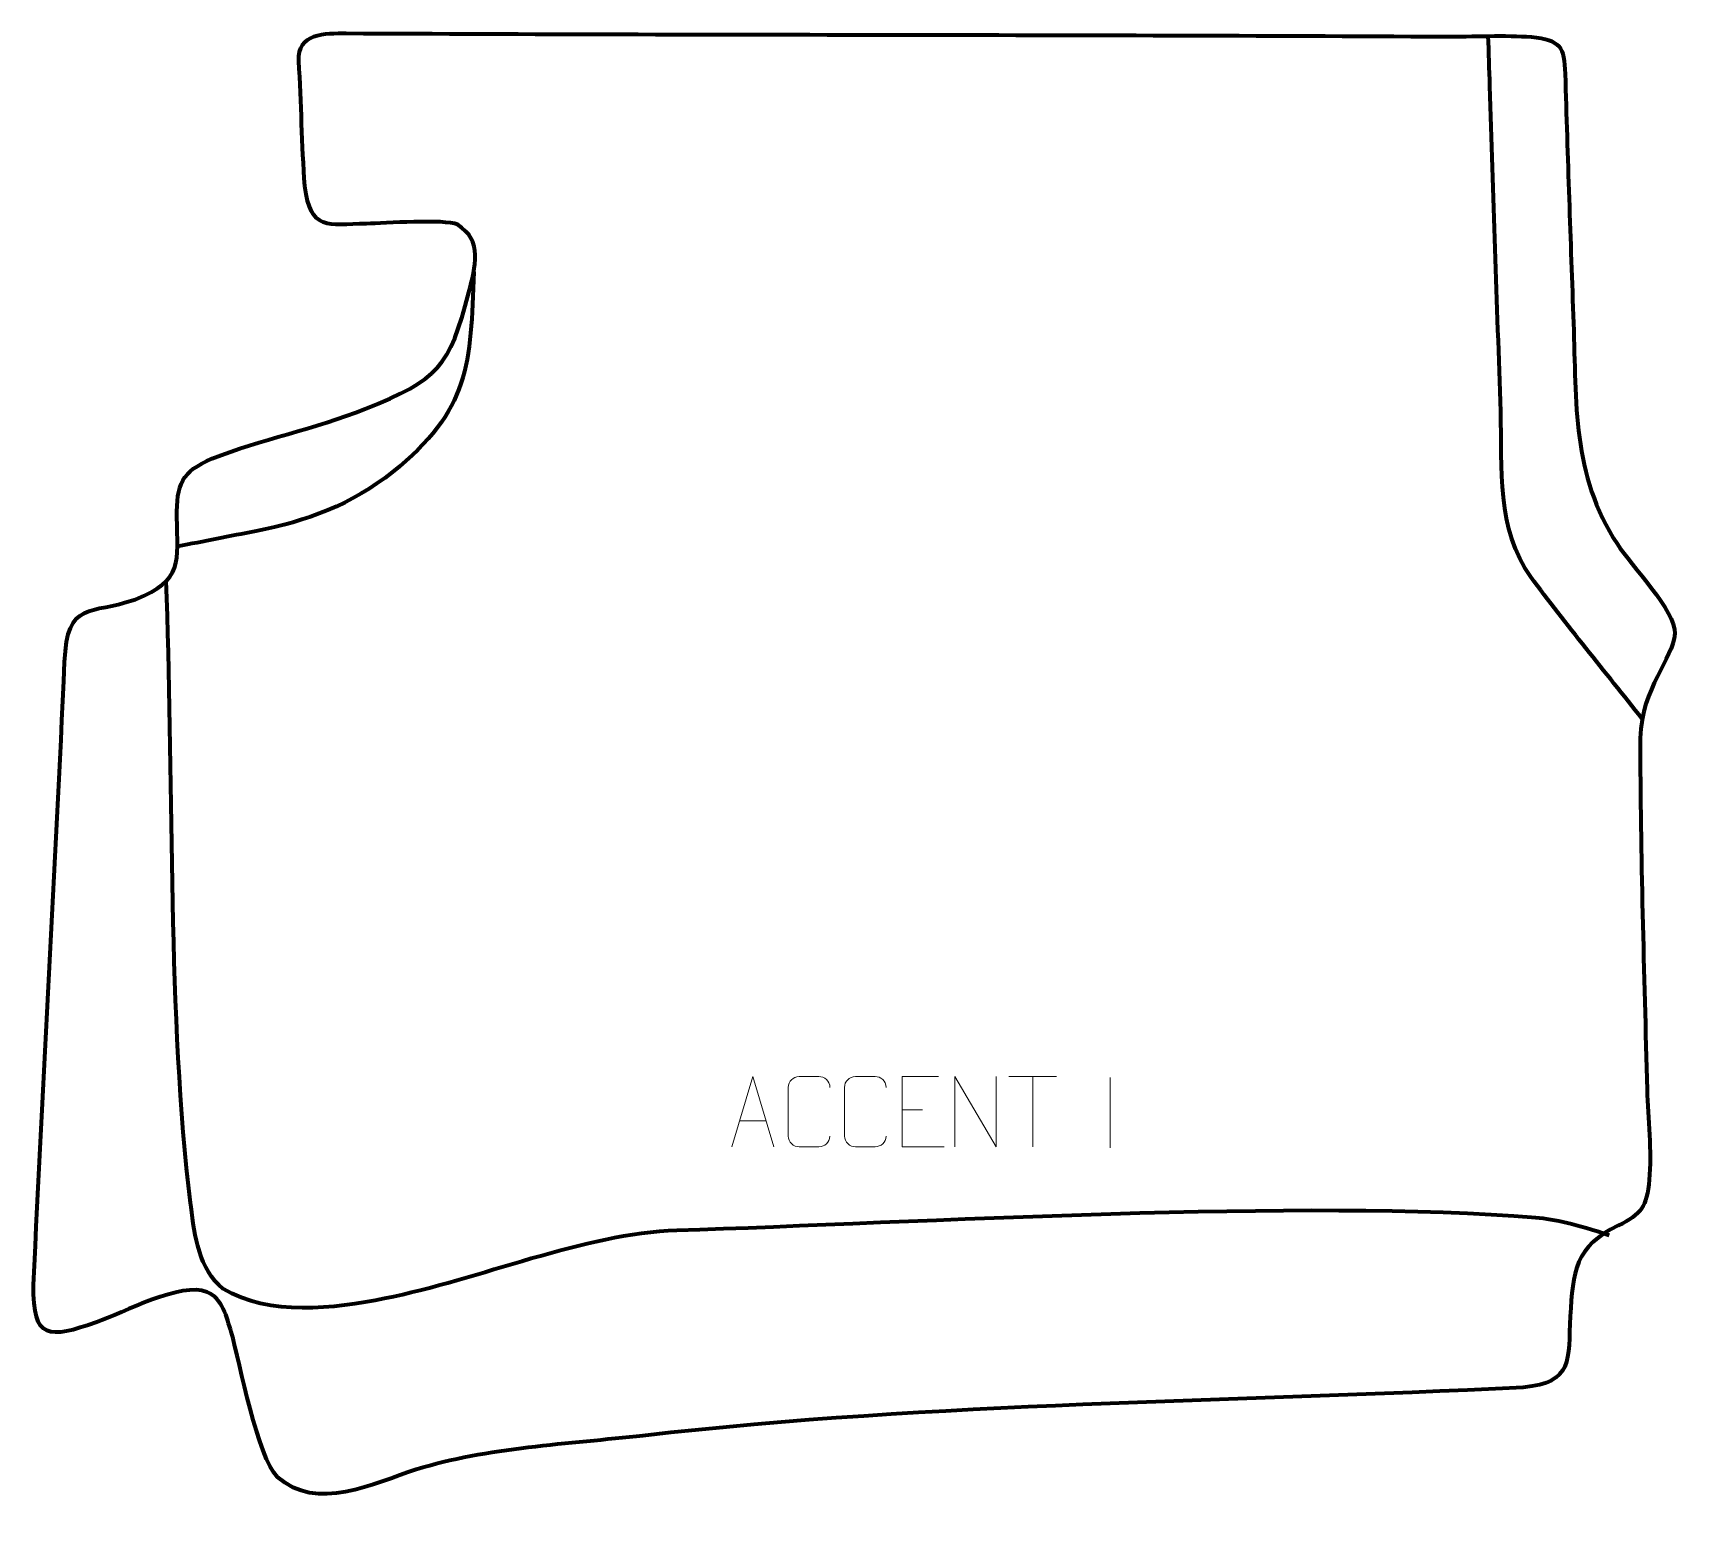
# Model space of a CAD drawing. Header units: millimetres. Extents: x 908 to 1492, y 137 to 662.
import ezdxf

# ---------------------------------------------------------------- set-up
doc = ezdxf.new("R2010")
doc.units = ezdxf.units.MM
doc.header["$MEASUREMENT"] = 0
doc.layers.add('layer 2', color=7, linetype='Continuous')
doc.layers.add('layer 3', color=7, linetype='Continuous')

msp = doc.modelspace()

# ---------------------------------------------------------------- linework, layer by layer
at = {"layer": 'layer 2', "color": 140, "lineweight": 158}
for points, knots in [([(1479.7874, 418.524), (1466.7397, 435.1947), (1452.6789, 451.9978), (1440.2389, 469.0189), (1440.2389, 469.0189), (1427.846, 485.9757), (1430.1595, 507.5796), (1429.4928, 527.7617), (1429.4928, 527.7617), (1428.2192, 566.3202), (1426.9111, 604.8775), (1425.6693, 643.4371), (1425.6693, 643.4371), (1425.4778, 649.3598), (1425.2868, 655.2826), (1425.0984, 661.2055)], [0, 0, 0, 0, 0.2, 0.2, 0.2, 0.2, 0.4, 0.4, 0.4, 0.4, 0.6, 0.6, 0.6, 0.6, 1, 1, 1, 1]), ([(1064.524, 577.4014), (1063.5149, 544.8287), (1063.0505, 528.0236), (1035.6212, 506.178), (1035.6212, 506.178), (1021.3214, 494.7892), (1004.9416, 488.7147), (987.1937, 485.2515), (987.1937, 485.2515), (977.8545, 483.4292), (968.604, 481.6609), (959.2709, 479.7629)], [0, 0, 0, 0, 0.25, 0.25, 0.25, 0.25, 0.5, 0.5, 0.5, 0.5, 1, 1, 1, 1]), ([(1468.0269, 234.9848), (1456.3584, 238.9533), (1448.8229, 240.6505), (1441.9618, 241.2256), (1441.9618, 241.2256), (1360.6012, 248.0455), (1222.2901, 239.4245), (1136.7139, 236.7252), (1136.7139, 236.7252), (1103.8857, 235.6897), (1066.2337, 219.1563), (1032.8648, 212.5601), (1032.8648, 212.5601), (1015.0024, 209.029), (991.7561, 205.9958), (975.5004, 216.0575), (975.5004, 216.0575), (966.8649, 222.8719), (965.3646, 234.9182), (964.0745, 245.1247), (964.0745, 245.1247), (964.0745, 245.1247), (963.8904, 246.5809), (963.8904, 246.5809), (963.8904, 246.5809), (955.868, 311.2527), (957.9144, 394.8812), (955.461, 461.4483), (955.461, 461.4483), (955.461, 461.4483), (955.2401, 467.4395), (955.2401, 467.4395)], [0, 0, 0, 0, 0.11111111, 0.11111111, 0.11111111, 0.11111111, 0.22222222, 0.22222222, 0.22222222, 0.22222222, 0.33333333, 0.33333333, 0.33333333, 0.33333333, 0.44444444, 0.44444444, 0.44444444, 0.44444444, 0.55555556, 0.55555556, 0.55555556, 0.55555556, 0.66666667, 0.66666667, 0.66666667, 0.66666667, 0.77777778, 0.77777778, 0.77777778, 0.77777778, 1, 1, 1, 1])]:
    msp.add_open_spline(points, degree=3, knots=knots, dxfattribs=at)
at = {"layer": 'layer 3', "color": 242, "lineweight": 158}
msp.add_open_spline([(1481.5007, 286.7647), (1480.4895, 328.396), (1479.0583, 370.0629), (1479.059, 411.7081), (1479.059, 411.7081), (1479.6146, 429.9376), (1490.7298, 439.6019), (1491.3341, 448.8901), (1491.3341, 448.8901), (1491.8382, 456.6388), (1475.7485, 473.2618), (1470.9433, 480.6027), (1470.9433, 480.6027), (1454.7347, 505.364), (1456.3884, 530.9081), (1455.3497, 559.1559), (1455.3497, 559.1559), (1454.2878, 588.6859), (1453.2737, 618.2179), (1452.3927, 647.7535), (1452.3927, 647.7535), (1452.1086, 657.2768), (1450.742, 659.9801), (1440.4159, 660.8664), (1440.4159, 660.8664), (1431.5186, 661.6301), (1419.1595, 660.9623), (1409.7726, 661.0176), (1409.7726, 661.0176), (1279.5935, 661.7776), (1149.4251, 661.5361), (1019.2624, 662.1903), (1019.2624, 662.1903), (1011.7471, 662.228), (1001.7241, 662.3325), (1002.3958, 652.2918), (1002.3958, 652.2918), (1003.3122, 637.5783), (1003.3985, 622.4234), (1004.5269, 607.8548), (1004.5269, 607.8548), (1006.6127, 591.8721), (1012.4618, 594.1742), (1026.4361, 594.4996), (1026.4361, 594.4996), (1032.9697, 594.6518), (1053.9644, 596.2231), (1058.7452, 594.2093), (1058.7452, 594.2093), (1067.9653, 588.5042), (1065.0879, 579.1004), (1062.7876, 570.1577), (1062.7876, 570.1577), (1055.8093, 543.2449), (1052.1053, 539.2357), (1026.0053, 528.6888), (1026.0053, 528.6888), (1008.0071, 521.6354), (988.9159, 517.8251), (971.5328, 511.0318), (971.5328, 511.0318), (960.6117, 506.4797), (958.9787, 501.7431), (959.0396, 490.1662), (959.0396, 490.1662), (959.3519, 474.5826), (961.4031, 467.6155), (944.2933, 461.019), (944.2933, 461.019), (928.2762, 455.3923), (920.1177, 460.937), (919.1509, 438.8305), (919.1509, 438.8305), (915.8921, 364.9914), (911.4498, 291.1958), (908.1277, 217.4033), (908.1277, 217.4033), (907.8676, 197.7048), (913.5721, 198.2219), (930.5502, 204.1661), (930.5502, 204.1661), (939.9177, 207.4458), (960.625, 218.659), (969.7866, 214.8558), (969.7866, 214.8558), (975.2777, 212.5764), (976.763, 205.8565), (978.3498, 200.6971), (978.3498, 200.6971), (981.5905, 189.3484), (987.6525, 156.2035), (994.8361, 149.0812), (994.8361, 149.0812), (1008.5131, 136.6527), (1029.2237, 146.8132), (1044.0977, 151.7874), (1044.0977, 151.7874), (1068.8482, 159.5258), (1098.6856, 160.8711), (1124.682, 163.8188), (1124.682, 163.8188), (1229.982, 175.8036), (1331.8345, 175.6557), (1437.5017, 180.9578), (1437.5017, 180.9578), (1455.3955, 182.7254), (1453.3866, 190.6598), (1454.2057, 206.2918), (1454.2057, 206.2918), (1455.0324, 222.0691), (1455.9858, 231.1369), (1471.2594, 238.5246), (1471.2594, 238.5246), (1479.5537, 242.5364), (1481.3536, 245.1519), (1482.2707, 254.7744), (1482.2707, 254.7744), (1483.1986, 264.5095), (1481.8762, 276.7791), (1481.5007, 286.7647)], degree=3, knots=[0, 0, 0, 0, 0.03225806, 0.03225806, 0.03225806, 0.03225806, 0.06451613, 0.06451613, 0.06451613, 0.06451613, 0.09677419, 0.09677419, 0.09677419, 0.09677419, 0.12903226, 0.12903226, 0.12903226, 0.12903226, 0.16129032, 0.16129032, 0.16129032, 0.16129032, 0.19354839, 0.19354839, 0.19354839, 0.19354839, 0.22580645, 0.22580645, 0.22580645, 0.22580645, 0.25806452, 0.25806452, 0.25806452, 0.25806452, 0.29032258, 0.29032258, 0.29032258, 0.29032258, 0.32258065, 0.32258065, 0.32258065, 0.32258065, 0.35483871, 0.35483871, 0.35483871, 0.35483871, 0.38709677, 0.38709677, 0.38709677, 0.38709677, 0.41935484, 0.41935484, 0.41935484, 0.41935484, 0.4516129, 0.4516129, 0.4516129, 0.4516129, 0.48387097, 0.48387097, 0.48387097, 0.48387097, 0.51612903, 0.51612903, 0.51612903, 0.51612903, 0.5483871, 0.5483871, 0.5483871, 0.5483871, 0.58064516, 0.58064516, 0.58064516, 0.58064516, 0.61290323, 0.61290323, 0.61290323, 0.61290323, 0.64516129, 0.64516129, 0.64516129, 0.64516129, 0.67741935, 0.67741935, 0.67741935, 0.67741935, 0.70967742, 0.70967742, 0.70967742, 0.70967742, 0.74193548, 0.74193548, 0.74193548, 0.74193548, 0.77419355, 0.77419355, 0.77419355, 0.77419355, 0.80645161, 0.80645161, 0.80645161, 0.80645161, 0.83870968, 0.83870968, 0.83870968, 0.83870968, 0.87096774, 0.87096774, 0.87096774, 0.87096774, 0.90322581, 0.90322581, 0.90322581, 0.90322581, 0.93548387, 0.93548387, 0.93548387, 0.93548387, 1, 1, 1, 1], dxfattribs=at)
at = {"layer": 'layer 3', "color": 250, "lineweight": 9}
for points, knots in [([(1156.2937, 266.4955), (1156.2937, 266.4955), (1163.6647, 291.449), (1163.6647, 291.449), (1163.6647, 291.449), (1163.6647, 291.449), (1171.2346, 266.4955), (1171.2346, 266.4955)], [0, 0, 0, 0, 0.33333333, 0.33333333, 0.33333333, 0.33333333, 1, 1, 1, 1]), ([(1191.132, 270.3062), (1190.9922, 267.9828), (1189.315, 266.5032), (1187.1673, 266.4924), (1187.1673, 266.4924), (1184.8354, 266.4928), (1182.5035, 266.4928), (1180.172, 266.4924), (1180.172, 266.4924), (1178.247, 266.387), (1176.2749, 268.2715), (1176.2861, 270.2888), (1176.2861, 270.2888), (1176.2865, 276.0589), (1176.2865, 281.8286), (1176.2861, 287.5979), (1176.2861, 287.5979), (1176.2903, 289.736), (1178.037, 291.4552), (1180.1894, 291.4417), (1180.1894, 291.4417), (1182.5151, 291.4417), (1184.8412, 291.4417), (1187.1673, 291.4417), (1187.1673, 291.4417), (1189.1139, 291.4772), (1191.1053, 289.9857), (1191.132, 287.5481)], [0, 0, 0, 0, 0.125, 0.125, 0.125, 0.125, 0.25, 0.25, 0.25, 0.25, 0.375, 0.375, 0.375, 0.375, 0.5, 0.5, 0.5, 0.5, 0.625, 0.625, 0.625, 0.625, 0.75, 0.75, 0.75, 0.75, 1, 1, 1, 1]), ([(1211.132, 270.3062), (1210.9922, 267.9828), (1209.315, 266.5032), (1207.1673, 266.4924), (1207.1673, 266.4924), (1204.8354, 266.4928), (1202.5035, 266.4928), (1200.172, 266.4924), (1200.172, 266.4924), (1198.247, 266.387), (1196.2749, 268.2715), (1196.2861, 270.2888), (1196.2861, 270.2888), (1196.2865, 276.0589), (1196.2865, 281.8286), (1196.2861, 287.5979), (1196.2861, 287.5979), (1196.2903, 289.736), (1198.037, 291.4552), (1200.1894, 291.4417), (1200.1894, 291.4417), (1202.5151, 291.4417), (1204.8412, 291.4417), (1207.1673, 291.4417), (1207.1673, 291.4417), (1209.1139, 291.4772), (1211.1053, 289.9857), (1211.132, 287.5481)], [0, 0, 0, 0, 0.125, 0.125, 0.125, 0.125, 0.25, 0.25, 0.25, 0.25, 0.375, 0.375, 0.375, 0.375, 0.5, 0.5, 0.5, 0.5, 0.625, 0.625, 0.625, 0.625, 0.75, 0.75, 0.75, 0.75, 1, 1, 1, 1]), ([(1229.6825, 291.4492), (1229.6825, 291.4492), (1216.8086, 291.4492), (1216.8086, 291.4492), (1216.8086, 291.4492), (1216.8086, 291.4492), (1216.8086, 266.4956), (1216.8086, 266.4956), (1216.8086, 266.4956), (1216.8086, 266.4956), (1231.6744, 266.4956), (1231.6744, 266.4956)], [0, 0, 0, 0, 0.25, 0.25, 0.25, 0.25, 0.5, 0.5, 0.5, 0.5, 1, 1, 1, 1]), ([(1235.5441, 266.4919), (1235.5441, 266.4919), (1235.5441, 291.4454), (1235.5441, 291.4454), (1235.5441, 291.4454), (1235.5441, 291.4454), (1250.1989, 266.4919), (1250.1989, 266.4919), (1250.1989, 266.4919), (1250.1989, 266.4919), (1250.1989, 291.4454), (1250.1989, 291.4454)], [0, 0, 0, 0, 0.25, 0.25, 0.25, 0.25, 0.5, 0.5, 0.5, 0.5, 1, 1, 1, 1])]:
    msp.add_open_spline(points, degree=3, knots=knots, dxfattribs=at)
for points in [[(1254.7053, 291.4219), (1254.7053, 291.4219), (1271.6925, 291.4219), (1271.6925, 291.4219)], [(1263.1991, 266.4919), (1263.1991, 266.4919), (1263.1991, 291.4454), (1263.1991, 291.4454)], [(1290.6635, 291.1194), (1290.6635, 291.1194), (1290.6635, 266.1453), (1290.6635, 266.1453)], [(1159.0163, 275.7449), (1159.0163, 275.7449), (1168.512, 275.7449), (1168.512, 275.7449)], [(1216.8086, 279.5695), (1216.8086, 279.5695), (1223.9767, 279.5695), (1223.9767, 279.5695)]]:
    msp.add_open_spline(points, degree=3, dxfattribs=at)

doc.saveas('drawing.dxf')
